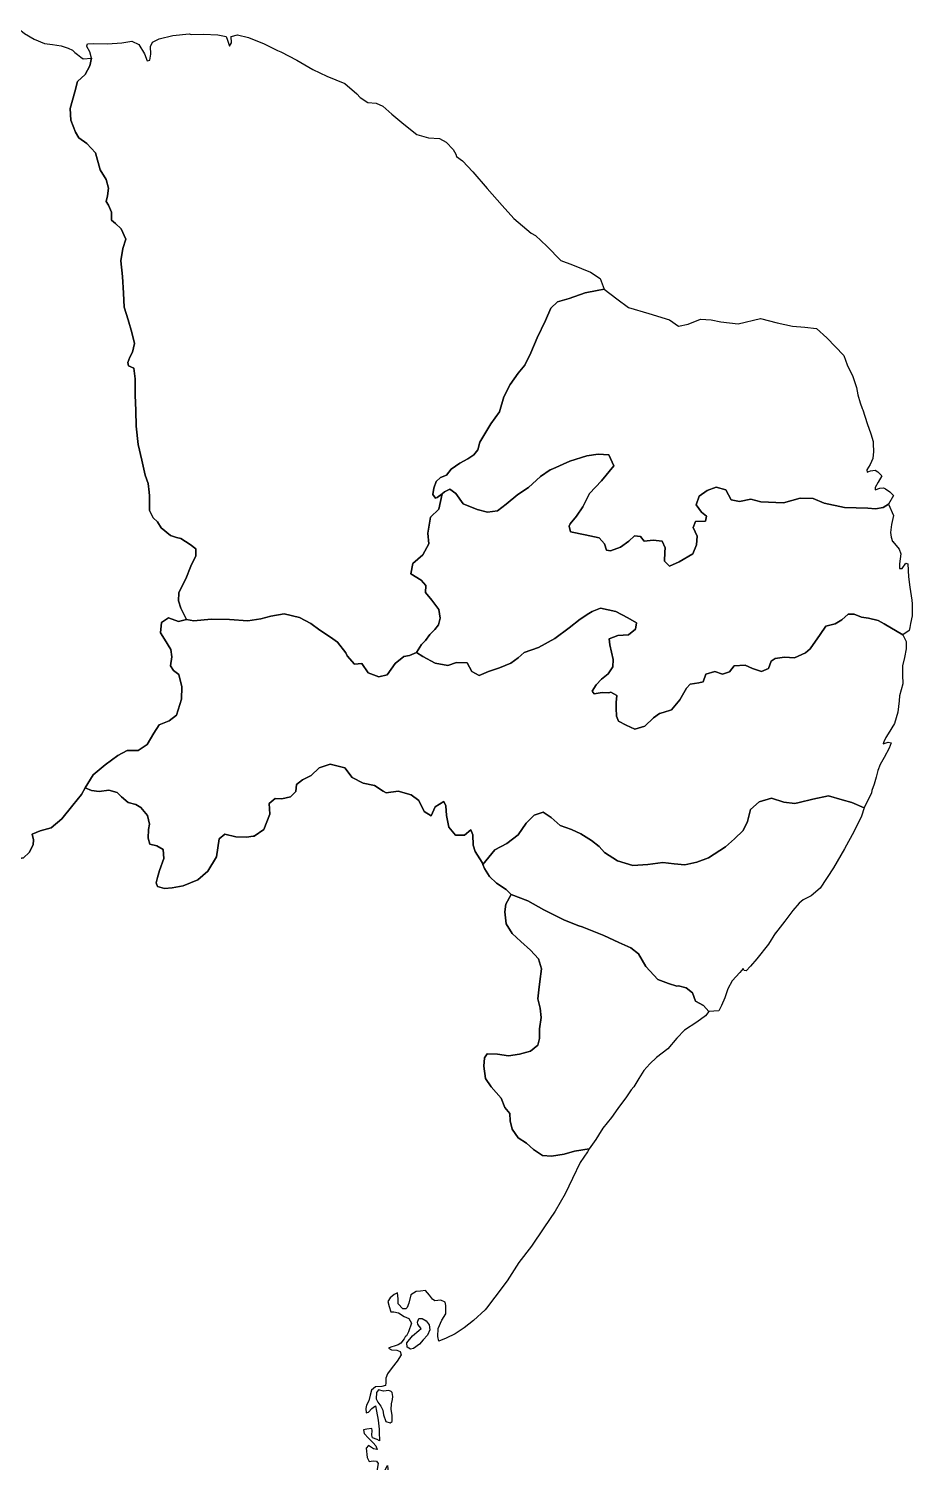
# Model space of a CAD drawing. Extents: x -73.8 to -34.9, y -33.8 to 5.4.
# Drawn here: x -41.7 to -34.86, y -13.94 to -2.85 of the extents above; entities that cross this region are included whole.
import ezdxf

# ---------------------------------------------------------------- set-up
doc = ezdxf.new("R2010")
doc.units = 0

# ---------------------------------------------------------------- blocks, each defined once
blk = doc.blocks.new('BLK1')
at = {"color": 7, "linetype": 'CONTINUOUS'}
blk.add_lwpolyline([(-36.431494, -10.448229), (-36.473394, -10.401808), (-36.535186, -10.368794), (-36.558492, -10.305639), (-36.609191, -10.265237), (-36.667559, -10.250866), (-36.681189, -10.253894), (-36.744609, -10.232002), (-36.828053, -10.202336), (-36.921311, -10.101868), (-36.977657, -10.001432), (-37.036568, -9.956831), (-37.128752, -9.914061), (-37.245662, -9.861445), (-37.412878, -9.794739), (-37.438635, -9.787211), (-37.549345, -9.742954), (-37.710413, -9.662185), (-37.833976, -9.592686), (-37.961099, -9.543396), (-38.001184, -9.504073), (-38.075198, -9.455283), (-38.128596, -9.403161), (-38.167403, -9.342436), (-38.180524, -9.310629), (-38.088044, -9.198512), (-37.995914, -9.150239), (-37.907127, -9.082011), (-37.845902, -8.99283), (-37.783374, -8.930444), (-37.714412, -8.905751), (-37.651338, -8.948388), (-37.582664, -9.010813), (-37.494959, -9.03983), (-37.421944, -9.074028), (-37.34114, -9.125639), (-37.281246, -9.172718), (-37.239735, -9.21962), (-37.139862, -9.283467), (-37.019573, -9.320497), (-36.90525, -9.310978), (-36.787854, -9.295691), (-36.700023, -9.307593), (-36.618236, -9.314231), (-36.525419, -9.292426), (-36.434338, -9.260701), (-36.303868, -9.175671), (-36.235261, -9.111881), (-36.166623, -9.049224), (-36.133881, -8.978577), (-36.109105, -8.887294), (-36.042728, -8.825951), (-35.947096, -8.79964), (-35.85301, -8.829957), (-35.766856, -8.84071), (-35.734241, -8.832251), (-35.627283, -8.807466), (-35.506885, -8.779704), (-35.401549, -8.810312), (-35.327435, -8.832674), (-35.230665, -8.873613), (-35.251, -8.936699), (-35.308038, -9.055007), (-35.382291, -9.190974), (-35.467336, -9.337619), (-35.570017, -9.495375), (-35.640852, -9.553845), (-35.701881, -9.585155), (-35.734639, -9.611476), (-35.781677, -9.667474), (-35.845479, -9.749993), (-35.916767, -9.84187), (-35.916833, -9.840765), (-35.97014, -9.927172), (-36.061994, -10.040349), (-36.11127, -10.098829), (-36.14352, -10.135198), (-36.159728, -10.132838), (-36.167579, -10.116645), (-36.192167, -10.147004), (-36.252664, -10.210639), (-36.284564, -10.272575), (-36.309127, -10.341866), (-36.335364, -10.402378), (-36.354651, -10.444688)], close=True, dxfattribs=at)
at = {"flags": 1}
for tag in ['CODEST', 'UF', 'NOMEST', 'REGIAO']:
    blk.add_attdef(tag, (0, 0), '', height=0.2, dxfattribs=at)
blk = doc.blocks.new('REGION1')
at = {"color": 7, "linetype": 'CONTINUOUS'}
for points in [[(-45.959232, -14.897264), (-45.935374, -14.811595), (-45.911599, -14.781636), (-45.888118, -14.744725), (-45.874875, -14.690816), (-45.879795, -14.62951), (-45.891506, -14.547584), (-45.886288, -14.471948), (-45.869857, -14.408635), (-45.886473, -14.35127), (-45.924539, -14.321433), (-45.972558, -14.28037), (-46.055032, -14.209285), (-46.113274, -14.14884), (-46.171197, -14.03496), (-46.199011, -13.930368), (-46.203958, -13.894566), (-46.20888, -13.828579), (-46.200826, -13.729601), (-46.188947, -13.637448), (-46.170498, -13.531123), (-46.15112, -13.449144), (-46.11101, -13.413988), (-46.059133, -13.377228), (-46.034418, -13.342642), (-46.042554, -13.284914), (-46.079515, -13.246829), (-46.122415, -13.207794), (-46.127366, -13.13949), (-46.09924, -13.069968), (-46.073003, -13.013284), (-46.065222, -12.968891), (-46.07851, -12.929916), (-46.120244, -12.852143), (-46.142918, -12.814025), (-46.15924, -12.750561), (-46.150159, -12.698852), (-46.117359, -12.606397), (-46.120173, -12.479661), (-46.18437, -12.443985), (-46.246669, -12.392229), (-46.283947, -12.301963), (-46.250914, -12.176378), (-46.239802, -12.150894), (-46.181365, -12.07938), (-46.090734, -12.012572), (-46.04875, -11.987265), (-46.012337, -11.935854), (-46.054154, -11.889182), (-46.128335, -11.870922), (-46.206589, -11.835622), (-46.207018, -11.781928), (-46.152309, -11.745974), (-46.076275, -11.709355), (-46.031993, -11.68285), (-46.022788, -11.634582), (-46.032999, -11.610907), (-46.094714, -11.570535), (-46.19755, -11.542817), (-46.306038, -11.524365), (-46.392305, -11.494925), (-46.446922, -11.451953), (-46.478246, -11.393428), (-46.464064, -11.308427), (-46.406144, -11.261019), (-46.373587, -11.156059), (-46.323713, -11.035741), (-46.267242, -10.981519), (-46.199951, -10.933833), (-46.192986, -10.887921), (-46.214654, -10.833707), (-46.196578, -10.762331), (-46.136462, -10.713721), (-46.033021, -10.65126), (-45.935205, -10.600372), (-45.82957, -10.535527), (-45.760704, -10.467211), (-45.736762, -10.397969), (-45.698437, -10.33629), (-45.616591, -10.34979), (-45.574036, -10.351915), (-45.49428, -10.374575), (-45.42534, -10.429507), (-45.408478, -10.479201), (-45.382366, -10.560557), (-45.364017, -10.619326), (-45.326095, -10.661488), (-45.285873, -10.701284), (-45.225148, -10.7541), (-45.155328, -10.795187), (-45.014513, -10.839603), (-44.903558, -10.873533), (-44.787424, -10.885569), (-44.716781, -10.844393), (-44.626866, -10.745553), (-44.552499, -10.676887), (-44.530015, -10.6442), (-44.446021, -10.617365), (-44.364215, -10.596289), (-44.289417, -10.577721), (-44.202623, -10.599721), (-44.139569, -10.616842), (-44.052726, -10.606901), (-44.001552, -10.554962), (-43.95947, -10.479445), (-43.861912, -10.408765), (-43.793337, -10.351651), (-43.764604, -10.266397), (-43.759818, -10.235498), (-43.730362, -10.17071), (-43.708195, -10.099362), (-43.664222, -10.046578), (-43.618407, -10.013071), (-43.619278, -9.955083), (-43.604476, -9.874919), (-43.609086, -9.810241), (-43.645844, -9.766044), (-43.694745, -9.709748), (-43.72268, -9.648149), (-43.744622, -9.589745), (-43.748027, -9.523865), (-43.693586, -9.468498), (-43.64233, -9.423484), (-43.578824, -9.359845), (-43.505899, -9.298158), (-43.425603, -9.281702), (-43.365765, -9.318254), (-43.340634, -9.367388), (-43.303629, -9.420639), (-43.238704, -9.434225), (-43.152193, -9.42883), (-43.063041, -9.399459), (-42.972663, -9.405246), (-42.943824, -9.425769), (-42.914246, -9.466705), (-42.8657, -9.513741), (-42.788113, -9.553992), (-42.719291, -9.578648), (-42.66731, -9.559651), (-42.586911, -9.549783), (-42.538718, -9.524111), (-42.475052, -9.505787), (-42.404522, -9.48379), (-42.344424, -9.433831), (-42.280105, -9.372373), (-42.192485, -9.340635), (-42.157047, -9.319987), (-42.069044, -9.299558), (-41.901973, -9.271475), (-41.798118, -9.270763), (-41.734343, -9.260297), (-41.691666, -9.21783), (-41.660095, -9.159958), (-41.656932, -9.121338), (-41.667954, -9.077619), (-41.606058, -9.050259), (-41.521852, -9.027669), (-41.439483, -8.958751), (-41.352747, -8.853472), (-41.286175, -8.769384), (-41.259056, -8.718545), (-41.208274, -8.738009), (-41.149761, -8.746975), (-41.075709, -8.737218), (-41.011055, -8.754951), (-40.976004, -8.78856), (-40.924289, -8.831645), (-40.866735, -8.846228), (-40.827345, -8.871713), (-40.776085, -8.931704), (-40.760554, -8.998814), (-40.769288, -9.040965), (-40.771144, -9.108804), (-40.757665, -9.153408), (-40.702389, -9.167999), (-40.653515, -9.196397), (-40.648253, -9.266168), (-40.682717, -9.359105), (-40.697893, -9.412831), (-40.708994, -9.452834), (-40.697237, -9.482812), (-40.644272, -9.496308), (-40.586232, -9.492637), (-40.50077, -9.477592), (-40.38532, -9.430743), (-40.307995, -9.364152), (-40.241986, -9.251846), (-40.222451, -9.112303), (-40.178704, -9.076566), (-40.093108, -9.096476), (-40.010576, -9.099588), (-39.958661, -9.092777), (-39.950556, -9.092417), (-39.875103, -9.040626), (-39.830385, -8.922651), (-39.835088, -8.84066), (-39.78927, -8.801489), (-39.735938, -8.802516), (-39.668272, -8.787145), (-39.628324, -8.747116), (-39.622566, -8.692852), (-39.576658, -8.657075), (-39.509831, -8.623754), (-39.448761, -8.564827), (-39.363328, -8.535192), (-39.249969, -8.563871), (-39.192413, -8.637696), (-39.106041, -8.683214), (-39.019721, -8.701737), (-38.953153, -8.743589), (-38.928239, -8.758155), (-38.836509, -8.743805), (-38.734756, -8.77272), (-38.677309, -8.817131), (-38.6342, -8.900321), (-38.580648, -8.934769), (-38.550405, -8.866059), (-38.484276, -8.824796), (-38.466591, -8.857572), (-38.461907, -8.932433), (-38.44379, -9.022331), (-38.393538, -9.083754), (-38.323056, -9.085901), (-38.273165, -9.044248), (-38.258671, -9.081612), (-38.257112, -9.161048), (-38.240786, -9.211751), (-38.187055, -9.295283), (-38.180524, -9.310629), (-38.167403, -9.342436), (-38.128596, -9.403161), (-38.075198, -9.455283), (-38.001184, -9.504073), (-37.961099, -9.543396), (-38.002198, -9.61938), (-38.011925, -9.676957), (-38.001301, -9.7704), (-37.954661, -9.845142), (-37.887908, -9.90647), (-37.812653, -9.975123), (-37.751304, -10.042241), (-37.726405, -10.118025), (-37.73947, -10.217131), (-37.748711, -10.280257), (-37.755265, -10.349948), (-37.738438, -10.423927), (-37.73093, -10.496186), (-37.742309, -10.581812), (-37.742698, -10.656757), (-37.755936, -10.708953), (-37.812252, -10.756903), (-37.897822, -10.779673), (-37.982844, -10.792326), (-38.068251, -10.77811), (-38.147212, -10.775819), (-38.167554, -10.806078), (-38.173114, -10.872477), (-38.160891, -10.96588), (-38.117698, -11.03175), (-38.078132, -11.074286), (-38.040674, -11.120285), (-38.010966, -11.192466), (-37.973534, -11.237311), (-37.970206, -11.29421), (-37.954765, -11.359353), (-37.909079, -11.424939), (-37.843799, -11.468067), (-37.788719, -11.515126), (-37.718448, -11.563476), (-37.650883, -11.567216), (-37.551985, -11.552259), (-37.472173, -11.529503), (-37.35835, -11.511749), (-37.372224, -11.534868), (-37.42716, -11.617282), (-37.487832, -11.741376), (-37.54423, -11.85857), (-37.621899, -11.993803), (-37.70829, -12.121779), (-37.80559, -12.264989), (-37.902875, -12.390368), (-37.993385, -12.531077), (-38.088244, -12.65979), (-38.151683, -12.743027), (-38.163819, -12.757181), (-38.252203, -12.839669), (-38.326826, -12.896713), (-38.396278, -12.94225), (-38.465343, -12.975432), (-38.522061, -12.997798), (-38.530093, -12.963494), (-38.525582, -12.901543), (-38.497511, -12.837117), (-38.467313, -12.788278), (-38.467703, -12.723263), (-38.473977, -12.697833), (-38.505733, -12.681706), (-38.551623, -12.686564), (-38.570064, -12.675275), (-38.594494, -12.643007), (-38.623835, -12.607644), (-38.662652, -12.612073), (-38.69682, -12.615114), (-38.739184, -12.639933), (-38.754309, -12.704757), (-38.766494, -12.739115), (-38.776596, -12.748663), (-38.80141, -12.750057), (-38.836943, -12.710508), (-38.836885, -12.67121), (-38.841941, -12.62546), (-38.866028, -12.639148), (-38.898918, -12.664553), (-38.915138, -12.691282), (-38.906865, -12.73125), (-38.892673, -12.770886), (-38.870081, -12.771869), (-38.833959, -12.781073), (-38.790864, -12.807839), (-38.754275, -12.824855), (-38.734405, -12.859646), (-38.755265, -12.927056), (-38.774528, -12.961829), (-38.780508, -12.961047), (-38.790006, -12.980673), (-38.815324, -13.013551), (-38.83581, -13.028191), (-38.859136, -13.035133), (-38.894166, -13.044984), (-38.910265, -13.053759), (-38.886903, -13.067033), (-38.846397, -13.069218), (-38.820804, -13.080107), (-38.812213, -13.104317), (-38.843686, -13.15328), (-38.883387, -13.203845), (-38.919751, -13.250856), (-38.931858, -13.286372), (-38.932114, -13.321208), (-38.93444, -13.341562), (-38.963726, -13.348864), (-39.012257, -13.352773), (-39.041585, -13.379173), (-39.052451, -13.415756), (-39.064025, -13.460248), (-39.080957, -13.494937), (-39.086504, -13.521107), (-39.083399, -13.552398), (-39.064618, -13.547943), (-39.040093, -13.520679), (-39.019701, -13.503769), (-39.011672, -13.498811), (-39.003196, -13.539895), (-38.991725, -13.610017), (-38.98386, -13.679223), (-38.982469, -13.720715), (-38.980443, -13.753181), (-38.981698, -13.771233), (-38.997833, -13.760945), (-39.035621, -13.747426), (-39.039318, -13.72629), (-39.036862, -13.68906), (-39.041255, -13.67583), (-39.079109, -13.68028), (-39.105094, -13.684036), (-39.099734, -13.71295), (-39.066567, -13.748111), (-39.029617, -13.786408), (-39.008027, -13.807616), (-38.999077, -13.836306), (-39.027936, -13.832387), (-39.066509, -13.806553), (-39.084401, -13.825584), (-39.075101, -13.898101), (-39.059991, -13.929807), (-39.029232, -13.925743), (-39.002877, -13.927555), (-38.991052, -13.944834), (-38.998986, -13.989132), (-38.99957, -14.036366), (-39.015532, -14.085643), (-39.032373, -14.102383), (-39.036727, -14.146477), (-39.018742, -14.147649), (-38.983903, -14.094991), (-38.963195, -14.045432), (-38.919602, -13.96193), (-38.913446, -14.021107), (-38.932933, -14.126766), (-38.967249, -14.26143), (-38.995664, -14.394642), (-39.003712, -14.454701), (-39.005073, -14.47052), (-39.031497, -14.596905), (-39.046329, -14.698991), (-39.051037, -14.718392), (-39.074626, -14.778309), (-39.045781, -14.815877), (-39.032346, -14.945456), (-39.00507, -15.10114), (-39.0028, -15.187563), (-39.006994, -15.231675), (-38.998646, -15.265997), (-38.977108, -15.387166), (-38.967067, -15.514685), (-38.947514, -15.62247), (-38.912779, -15.688784), (-38.89183, -15.780713), (-38.920129, -15.907358), (-38.947208, -16.033946), (-38.974912, -16.151603), (-39.025184, -16.27416), (-39.075114, -16.434973), (-39.094511, -16.616284), (-39.134779, -16.727018), (-39.128333, -16.814358), (-39.147798, -16.911335), (-39.196669, -16.987814), (-39.22736, -17.12949), (-39.230985, -17.210796), (-39.211803, -17.35246), (-39.196092, -17.431309), (-39.201929, -17.482375), (-39.155727, -17.529824), (-39.147363, -17.606914), (-39.2099, -17.679964), (-39.281393, -17.732247), (-39.358139, -17.796154), (-39.424514, -17.821032), (-39.496889, -17.911672), (-39.603047, -18.040722), (-39.653223, -18.103928), (-39.685544, -18.177189), (-39.70849, -18.329862), (-39.739961, -18.297891), (-39.815927, -18.249829), (-39.892862, -18.204084), (-39.975725, -18.158735), (-40.051857, -18.122006), (-40.137048, -18.076721), (-40.210747, -18.00986), (-40.214405, -17.979129), (-40.222003, -17.959022), (-40.220152, -17.922144), (-40.207755, -17.867269), (-40.209625, -17.79852), (-40.238317, -17.753548), (-40.293703, -17.703617), (-40.327497, -17.66932), (-40.347035, -17.648913), (-40.38182, -17.616967), (-40.438311, -17.59805), (-40.488099, -17.572889), (-40.489054, -17.529302), (-40.503694, -17.478645), (-40.506692, -17.423712), (-40.527045, -17.391835), (-40.568368, -17.414283), (-40.594549, -17.400039), (-40.590871, -17.353817), (-40.582483, -17.338291), (-40.557776, -17.269915), (-40.54515, -17.167928), (-40.53692, -17.054767), (-40.506038, -16.95727), (-40.463462, -16.904914), (-40.405556, -16.898573), (-40.336466, -16.914394), (-40.280867, -16.909326), (-40.251389, -16.873953), (-40.258304, -16.829674), (-40.267441, -16.755704), (-40.258534, -16.699981), (-40.205943, -16.640048), (-40.159001, -16.616088), (-40.111754, -16.580627), (-40.074173, -16.527493), (-40.036029, -16.466294), (-39.976247, -16.39325), (-39.924247, -16.327644), (-39.890064, -16.183051), (-39.902254, -16.115119), (-39.935701, -16.063579), (-39.992014, -16.02279), (-40.042593, -16.011397), (-40.134466, -15.953506), (-40.263051, -15.878534), (-40.348942, -15.820073), (-40.446757, -15.793344), (-40.534235, -15.795727), (-40.548384, -15.796666), (-40.613198, -15.767646), (-40.678864, -15.743247), (-40.779203, -15.714181), (-40.870735, -15.692529), (-40.961031, -15.689141), (-41.019137, -15.723903), (-41.040354, -15.760904), (-41.159025, -15.777657), (-41.257205, -15.7643), (-41.324376, -15.699472), (-41.330905, -15.618181), (-41.361633, -15.510768), (-41.433011, -15.433449), (-41.524907, -15.349268), (-41.594402, -15.280935), (-41.623208, -15.256182), (-41.689849, -15.194526), (-41.774948, -15.159259), (-41.851732, -15.162625), (-41.938388, -15.179214), (-42.039674, -15.170115), (-42.10171, -15.124129), (-42.16353, -15.101156), (-42.230137, -15.077278), (-42.328227, -15.062065), (-42.460687, -15.026797), (-42.568731, -14.962394), (-42.65769, -14.899178), (-42.713546, -14.875665), (-42.774881, -14.817798), (-42.845826, -14.756948), (-42.924876, -14.698795), (-43.01892, -14.669097), (-43.131736, -14.642631), (-43.209417, -14.630467), (-43.297204, -14.651144), (-43.362026, -14.702985), (-43.413441, -14.762232), (-43.475177, -14.783855), (-43.547397, -14.764373), (-43.614999, -14.74232), (-43.672122, -14.716252), (-43.744033, -14.702457), (-43.802444, -14.674096), (-43.83184, -14.632733), (-43.823092, -14.547868), (-43.793282, -14.457358), (-43.759718, -14.394429), (-43.734514, -14.353883), (-43.765766, -14.344991), (-43.824318, -14.335099), (-43.914811, -14.302423), (-43.981637, -14.292878), (-44.038783, -14.287482), (-44.074366, -14.286844), (-44.136305, -14.280491), (-44.212146, -14.256246), (-44.266915, -14.226368), (-44.314248, -14.252857), (-44.342391, -14.28425), (-44.393573, -14.305119), (-44.465638, -14.336193), (-44.543325, -14.374456), (-44.62616, -14.430307), (-44.702524, -14.473112), (-44.76233, -14.515167), (-44.865114, -14.630955), (-44.892999, -14.644933), (-44.947649, -14.671674), (-44.993086, -14.692209), (-45.052673, -14.715671), (-45.126266, -14.745524), (-45.187699, -14.781793), (-45.252513, -14.822835), (-45.309918, -14.870507), (-45.378049, -14.918627), (-45.45396, -14.953146), (-45.53446, -14.992478), (-45.606064, -15.04534), (-45.684051, -15.117016), (-45.763134, -15.136512), (-45.846502, -15.139913), (-45.919524, -15.162594), (-45.978976, -15.196319), (-46.021571, -15.234002), (-46.02054, -15.201463), (-46.0055, -15.161401), (-45.983558, -15.115261), (-45.960897, -15.086501), (-45.941107, -15.04625), (-45.941997, -14.996383), (-45.961974, -14.946116)], [(-38.677337, -12.822735), (-38.650031, -12.823424), (-38.619218, -12.842983), (-38.597311, -12.87202), (-38.592574, -12.911013), (-38.609031, -12.952349), (-38.642378, -12.989053), (-38.670094, -13.020947), (-38.718969, -13.056306), (-38.740123, -13.059767), (-38.767095, -13.045598), (-38.769193, -13.010918), (-38.726117, -12.957945), (-38.675289, -12.915758), (-38.65726, -12.900139), (-38.674884, -12.883192), (-38.684166, -12.866889), (-38.68629, -12.851299)], [(-38.878125, -13.425916), (-38.882355, -13.395837), (-38.890016, -13.387295), (-38.908204, -13.381609), (-38.950804, -13.385192), (-38.988303, -13.374993), (-39.003603, -13.39722), (-39.007847, -13.444655), (-38.994411, -13.469723), (-38.969747, -13.503126), (-38.956024, -13.532663), (-38.950183, -13.569397), (-38.932684, -13.621176), (-38.898699, -13.631541), (-38.883906, -13.620564), (-38.882159, -13.572163), (-38.890798, -13.528863), (-38.887641, -13.483751), (-38.881348, -13.450812)]]:
    blk.add_lwpolyline(points, close=True, dxfattribs=at)
at = {"flags": 1}
for tag in ['CODEST', 'UF', 'NOMEST', 'REGIAO']:
    blk.add_attdef(tag, (0, 0), '', height=0.2, dxfattribs=at)
blk = doc.blocks.new('BLK5')
at = {"color": 7, "linetype": 'CONTINUOUS'}
blk.add_lwpolyline([(-40.47409, -7.415163), (-40.510212, -7.344326), (-40.518868, -7.328856), (-40.535915, -7.273082), (-40.533556, -7.209815), (-40.512029, -7.165021), (-40.478403, -7.102866), (-40.441474, -7.003383), (-40.40267, -6.924151), (-40.402293, -6.868881), (-40.445036, -6.835465), (-40.5182, -6.790718), (-40.550855, -6.78173), (-40.598707, -6.767636), (-40.670058, -6.708091), (-40.699391, -6.660588), (-40.731611, -6.630107), (-40.761226, -6.573563), (-40.760367, -6.459517), (-40.762408, -6.432494), (-40.771573, -6.363943), (-40.793267, -6.300327), (-40.820131, -6.182681), (-40.848202, -6.061668), (-40.863007, -5.919881), (-40.866678, -5.800309), (-40.871422, -5.6819), (-40.871898, -5.666108), (-40.871746, -5.555448), (-40.882283, -5.472219), (-40.922029, -5.45425), (-40.928551, -5.428477), (-40.911331, -5.386166), (-40.891706, -5.347172), (-40.877472, -5.281248), (-40.89606, -5.195996), (-40.924219, -5.097468), (-40.955797, -4.999024), (-40.956949, -4.999058), (-40.961099, -4.890761), (-40.968065, -4.762216), (-40.982856, -4.640664), (-40.965774, -4.546447), (-40.944655, -4.473583), (-40.97897, -4.394352), (-41.023785, -4.353792), (-41.055588, -4.326421), (-41.053691, -4.265371), (-41.078084, -4.211805), (-41.096116, -4.181786), (-41.085653, -4.139708), (-41.076815, -4.078471), (-41.096874, -4.012347), (-41.141277, -3.938938), (-41.179012, -3.806578), (-41.244079, -3.733641), (-41.307268, -3.691144), (-41.332521, -3.645425), (-41.368014, -3.554728), (-41.374676, -3.464443), (-41.337312, -3.333533), (-41.318327, -3.255082), (-41.257369, -3.200518), (-41.223144, -3.134167), (-41.209516, -3.072827), (-41.223214, -3.024553), (-41.244809, -2.983237), (-41.24608, -2.977615), (-41.239492, -2.962773), (-41.194667, -2.960616), (-41.084198, -2.962597), (-40.973985, -2.954408), (-40.897223, -2.942472), (-40.843796, -2.968324), (-40.799725, -3.039527), (-40.777835, -3.094308), (-40.758435, -3.088205), (-40.750242, -3.042875), (-40.752673, -2.984254), (-40.736184, -2.950017), (-40.685031, -2.925132), (-40.581116, -2.897896), (-40.45283, -2.884756), (-40.438918, -2.891194), (-40.343725, -2.888962), (-40.232366, -2.893101), (-40.166711, -2.906192), (-40.158066, -2.934143), (-40.14209, -2.982188), (-40.126624, -2.955916), (-40.127698, -2.907519), (-40.079848, -2.893996), (-39.994603, -2.913356), (-39.874345, -2.962235), (-39.77121, -3.014852), (-39.743484, -3.02542), (-39.619491, -3.089826), (-39.497625, -3.162078), (-39.387745, -3.212095), (-39.249101, -3.270297), (-39.155666, -3.35093), (-39.130984, -3.378338), (-39.070584, -3.417134), (-39.007605, -3.422188), (-38.954464, -3.445442), (-38.886634, -3.507532), (-38.792116, -3.585665), (-38.691859, -3.664693), (-38.601011, -3.690151), (-38.515286, -3.695572), (-38.46432, -3.724356), (-38.410323, -3.78102), (-38.389945, -3.817368), (-38.383789, -3.833977), (-38.339505, -3.868501), (-38.257362, -3.952236), (-38.14884, -4.080963), (-38.032194, -4.212666), (-37.94033, -4.313729), (-37.808201, -4.426818), (-37.773456, -4.445801), (-37.685494, -4.528908), (-37.577304, -4.639166), (-37.486324, -4.672936), (-37.347954, -4.730699), (-37.272488, -4.778272), (-37.243652, -4.859733), (-37.297843, -4.871643), (-37.390539, -4.889347), (-37.514267, -4.933777), (-37.604562, -4.958099), (-37.655317, -5.007846), (-37.69545, -5.10301), (-37.761575, -5.238207), (-37.808955, -5.35381), (-37.855903, -5.448214), (-37.908488, -5.511569), (-37.969423, -5.597605), (-38.0197, -5.694464), (-38.053351, -5.808631), (-38.118561, -5.902763), (-38.203777, -6.044682), (-38.218796, -6.103433), (-38.251728, -6.141614), (-38.297525, -6.172458), (-38.360403, -6.206201), (-38.426238, -6.253502), (-38.463529, -6.298606), (-38.508641, -6.318255), (-38.541945, -6.347538), (-38.55946, -6.400869), (-38.569079, -6.45054), (-38.546322, -6.476549), (-38.535041, -6.47163), (-38.494792, -6.444302), (-38.521287, -6.56296), (-38.585465, -6.624861), (-38.607122, -6.748988), (-38.599393, -6.830491), (-38.644275, -6.916353), (-38.7232, -6.983433), (-38.737294, -7.063614), (-38.659516, -7.113139), (-38.623463, -7.153134), (-38.625858, -7.208156), (-38.575254, -7.266578), (-38.520599, -7.339368), (-38.51216, -7.40512), (-38.523804, -7.457158), (-38.553346, -7.493154), (-38.59198, -7.531785), (-38.625705, -7.578062), (-38.656594, -7.609651), (-38.695462, -7.67074), (-38.749709, -7.694373), (-38.793086, -7.70296), (-38.858791, -7.756256), (-38.921965, -7.843125), (-38.985808, -7.859334), (-39.068929, -7.828081), (-39.117952, -7.757167), (-39.174289, -7.760663), (-39.231025, -7.697884), (-39.242381, -7.673641), (-39.306801, -7.590911), (-39.359051, -7.552596), (-39.443085, -7.497563), (-39.511923, -7.447493), (-39.599049, -7.401491), (-39.717872, -7.371321), (-39.822173, -7.390054), (-39.898722, -7.411066), (-39.999769, -7.426271), (-40.141055, -7.417102), (-40.284501, -7.413594), (-40.416957, -7.427662)], close=True, dxfattribs=at)
at = {"flags": 1}
for tag in ['CODEST', 'UF', 'NOMEST', 'REGIAO']:
    blk.add_attdef(tag, (0, 0), '', height=0.2, dxfattribs=at)
blk = doc.blocks.new('BLK14')
at = {"color": 7, "linetype": 'CONTINUOUS'}
blk.add_lwpolyline([(-34.931062, -7.535138), (-35.076793, -7.45098), (-35.123398, -7.42463), (-35.197932, -7.406296), (-35.251596, -7.397941), (-35.307101, -7.375297), (-35.354704, -7.375458), (-35.402437, -7.419856), (-35.455461, -7.449046), (-35.527207, -7.467004), (-35.570569, -7.532249), (-35.648078, -7.642412), (-35.684068, -7.673015), (-35.768553, -7.711606), (-35.848281, -7.708961), (-35.92058, -7.71923), (-35.951551, -7.73741), (-35.97144, -7.796068), (-36.02389, -7.817555), (-36.094426, -7.795567), (-36.150417, -7.76839), (-36.235496, -7.775934), (-36.272116, -7.81994), (-36.328175, -7.839374), (-36.386229, -7.8178), (-36.454734, -7.840061), (-36.477052, -7.897842), (-36.5098, -7.905015), (-36.577751, -7.916144), (-36.605925, -7.947555), (-36.657523, -8.037971), (-36.722312, -8.115725), (-36.785312, -8.136657), (-36.814755, -8.142568), (-36.861112, -8.177151), (-36.926679, -8.240535), (-37.005636, -8.264502), (-37.071267, -8.233201), (-37.131134, -8.202704), (-37.146759, -8.163338), (-37.148473, -8.103227), (-37.148347, -8.057518), (-37.143958, -8.004917), (-37.189806, -7.979248), (-37.205641, -7.983351), (-37.258401, -7.981412), (-37.318602, -7.992087), (-37.334442, -7.971646), (-37.304713, -7.921158), (-37.264395, -7.876871), (-37.21246, -7.836506), (-37.174854, -7.78345), (-37.171797, -7.725342), (-37.184706, -7.66798), (-37.199781, -7.612943), (-37.203077, -7.56516), (-37.135618, -7.539754), (-37.054637, -7.536006), (-36.999585, -7.490011), (-36.991428, -7.442855), (-37.059434, -7.403652), (-37.151832, -7.355494), (-37.271928, -7.327478), (-37.334808, -7.353724), (-37.360379, -7.370489), (-37.429459, -7.41264), (-37.512296, -7.481094), (-37.625447, -7.564343), (-37.749649, -7.632494), (-37.862616, -7.671104), (-37.907794, -7.713379), (-37.96563, -7.755116), (-38.051277, -7.791403), (-38.137403, -7.817646), (-38.210709, -7.848909), (-38.267215, -7.817848), (-38.302272, -7.751106), (-38.385151, -7.748038), (-38.451943, -7.772255), (-38.549313, -7.754102), (-38.645777, -7.70336), (-38.695462, -7.67074), (-38.656594, -7.609651), (-38.625705, -7.578062), (-38.59198, -7.531785), (-38.553346, -7.493154), (-38.523804, -7.457158), (-38.51216, -7.40512), (-38.520599, -7.339368), (-38.575254, -7.266578), (-38.625858, -7.208156), (-38.623463, -7.153134), (-38.659516, -7.113139), (-38.737294, -7.063614), (-38.7232, -6.983433), (-38.644275, -6.916353), (-38.599393, -6.830491), (-38.607122, -6.748988), (-38.585465, -6.624861), (-38.521287, -6.56296), (-38.494792, -6.444302), (-38.477064, -6.427933), (-38.436534, -6.408441), (-38.390569, -6.442488), (-38.333753, -6.520872), (-38.224392, -6.564669), (-38.144543, -6.586095), (-38.068211, -6.576321), (-38.000408, -6.524396), (-37.90955, -6.448095), (-37.827002, -6.394508), (-37.73542, -6.30931), (-37.660797, -6.259441), (-37.639473, -6.249661), (-37.50702, -6.19082), (-37.377346, -6.151073), (-37.288883, -6.138619), (-37.206637, -6.143122), (-37.166886, -6.227316), (-37.262675, -6.342667), (-37.355693, -6.442366), (-37.406391, -6.544835), (-37.457151, -6.617223), (-37.505079, -6.675011), (-37.512252, -6.695397), (-37.50369, -6.737443), (-37.389652, -6.760521), (-37.282447, -6.784953), (-37.240574, -6.831095), (-37.224853, -6.879464), (-37.192665, -6.884759), (-37.116225, -6.856929), (-37.051995, -6.810698), (-37.006998, -6.768656), (-36.961191, -6.773353), (-36.933424, -6.81), (-36.863115, -6.801365), (-36.793258, -6.809433), (-36.769326, -6.862895), (-36.772541, -6.894188), (-36.775163, -6.965509), (-36.738116, -7.005014), (-36.661049, -6.969302), (-36.556668, -6.907918), (-36.527744, -6.839939), (-36.522711, -6.771924), (-36.55405, -6.704402), (-36.535493, -6.659133), (-36.458236, -6.656853), (-36.44967, -6.617595), (-36.488585, -6.584855), (-36.531878, -6.528953), (-36.50741, -6.461226), (-36.445518, -6.418572), (-36.375016, -6.39222), (-36.300333, -6.412318), (-36.260697, -6.490518), (-36.196555, -6.503249), (-36.107591, -6.486031), (-36.0307, -6.50593), (-35.855677, -6.513675), (-35.725782, -6.476862), (-35.624817, -6.480084), (-35.539395, -6.517169), (-35.384063, -6.5488), (-35.201701, -6.554777), (-35.143775, -6.560931), (-35.083225, -6.550393), (-35.041476, -6.524172), (-35.004798, -6.610746), (-35.019615, -6.68207), (-35.026977, -6.743118), (-35.023041, -6.779351), (-35.011358, -6.811901), (-35.007975, -6.811739), (-34.958757, -6.873373), (-34.946899, -6.909209), (-34.958014, -6.984777), (-34.957359, -7.02226), (-34.937058, -7.021264), (-34.90845, -6.981251), (-34.893531, -6.986035), (-34.886474, -7.086065), (-34.876891, -7.167213), (-34.863023, -7.265788), (-34.860431, -7.295437), (-34.858104, -7.387972), (-34.873242, -7.447209), (-34.878412, -7.479466), (-34.881875, -7.500605)], close=True, dxfattribs=at)
at = {"flags": 1}
for tag in ['CODEST', 'UF', 'NOMEST', 'REGIAO']:
    blk.add_attdef(tag, (0, 0), '', height=0.2, dxfattribs=at)
blk = doc.blocks.new('BLK16')
at = {"color": 7, "linetype": 'CONTINUOUS'}
blk.add_lwpolyline([(-38.180524, -9.310629), (-38.187055, -9.295283), (-38.240786, -9.211751), (-38.257112, -9.161048), (-38.258671, -9.081612), (-38.273165, -9.044248), (-38.323056, -9.085901), (-38.393538, -9.083754), (-38.44379, -9.022331), (-38.461907, -8.932433), (-38.466591, -8.857572), (-38.484276, -8.824796), (-38.550405, -8.866059), (-38.580648, -8.934769), (-38.6342, -8.900321), (-38.677309, -8.817131), (-38.734756, -8.77272), (-38.836509, -8.743805), (-38.928239, -8.758155), (-38.953153, -8.743589), (-39.019721, -8.701737), (-39.106041, -8.683214), (-39.192413, -8.637696), (-39.249969, -8.563871), (-39.363328, -8.535192), (-39.448761, -8.564827), (-39.509831, -8.623754), (-39.576658, -8.657075), (-39.622566, -8.692852), (-39.628324, -8.747116), (-39.668272, -8.787145), (-39.735938, -8.802516), (-39.78927, -8.801489), (-39.835088, -8.84066), (-39.830385, -8.922651), (-39.875103, -9.040626), (-39.950556, -9.092417), (-39.958661, -9.092777), (-40.010576, -9.099588), (-40.093108, -9.096476), (-40.178704, -9.076566), (-40.222451, -9.112303), (-40.241986, -9.251846), (-40.307995, -9.364152), (-40.38532, -9.430743), (-40.50077, -9.477592), (-40.586232, -9.492637), (-40.644272, -9.496308), (-40.697237, -9.482812), (-40.708994, -9.452834), (-40.697893, -9.412831), (-40.682717, -9.359105), (-40.648253, -9.266168), (-40.653515, -9.196397), (-40.702389, -9.167999), (-40.757665, -9.153408), (-40.771144, -9.108804), (-40.769288, -9.040965), (-40.760554, -8.998814), (-40.776085, -8.931704), (-40.827345, -8.871713), (-40.866735, -8.846228), (-40.924289, -8.831645), (-40.976004, -8.78856), (-41.011055, -8.754951), (-41.075709, -8.737218), (-41.149761, -8.746975), (-41.208274, -8.738009), (-41.259056, -8.718545), (-41.195447, -8.618776), (-41.104336, -8.539424), (-41.004844, -8.467669), (-40.933084, -8.430923), (-40.848311, -8.430933), (-40.779361, -8.383002), (-40.727074, -8.295098), (-40.684303, -8.2313), (-40.607769, -8.20116), (-40.550349, -8.157113), (-40.512324, -8.031483), (-40.510125, -7.937751), (-40.534625, -7.841678), (-40.574022, -7.810487), (-40.598506, -7.775323), (-40.587237, -7.704922), (-40.595152, -7.647673), (-40.643233, -7.568246), (-40.675146, -7.51866), (-40.668801, -7.438282), (-40.614466, -7.404648), (-40.537137, -7.43108), (-40.47409, -7.415163), (-40.416957, -7.427662), (-40.284501, -7.413594), (-40.141055, -7.417102), (-39.999769, -7.426271), (-39.898722, -7.411066), (-39.822173, -7.390054), (-39.717872, -7.371321), (-39.599049, -7.401491), (-39.511923, -7.447493), (-39.443085, -7.497563), (-39.359051, -7.552596), (-39.306801, -7.590911), (-39.242381, -7.673641), (-39.231025, -7.697884), (-39.174289, -7.760663), (-39.117952, -7.757167), (-39.068929, -7.828081), (-38.985808, -7.859334), (-38.921965, -7.843125), (-38.858791, -7.756256), (-38.793086, -7.70296), (-38.749709, -7.694373), (-38.695462, -7.67074), (-38.645777, -7.70336), (-38.549313, -7.754102), (-38.451943, -7.772255), (-38.385151, -7.748038), (-38.302272, -7.751106), (-38.267215, -7.817848), (-38.210709, -7.848909), (-38.137403, -7.817646), (-38.051277, -7.791403), (-37.96563, -7.755116), (-37.907794, -7.713379), (-37.862616, -7.671104), (-37.749649, -7.632494), (-37.625447, -7.564343), (-37.512296, -7.481094), (-37.429459, -7.41264), (-37.360379, -7.370489), (-37.334808, -7.353724), (-37.271928, -7.327478), (-37.151832, -7.355494), (-37.059434, -7.403652), (-36.991428, -7.442855), (-36.999585, -7.490011), (-37.054637, -7.536006), (-37.135618, -7.539754), (-37.203077, -7.56516), (-37.199781, -7.612943), (-37.184706, -7.66798), (-37.171797, -7.725342), (-37.174854, -7.78345), (-37.21246, -7.836506), (-37.264395, -7.876871), (-37.304713, -7.921158), (-37.334442, -7.971646), (-37.318602, -7.992087), (-37.258401, -7.981412), (-37.205641, -7.983351), (-37.189806, -7.979248), (-37.143958, -8.004917), (-37.148347, -8.057518), (-37.148473, -8.103227), (-37.146759, -8.163338), (-37.131134, -8.202704), (-37.071267, -8.233201), (-37.005636, -8.264502), (-36.926679, -8.240535), (-36.861112, -8.177151), (-36.814755, -8.142568), (-36.785312, -8.136657), (-36.722312, -8.115725), (-36.657523, -8.037971), (-36.605925, -7.947555), (-36.577751, -7.916144), (-36.5098, -7.905015), (-36.477052, -7.897842), (-36.454734, -7.840061), (-36.386229, -7.8178), (-36.328175, -7.839374), (-36.272116, -7.81994), (-36.235496, -7.775934), (-36.150417, -7.76839), (-36.094426, -7.795567), (-36.02389, -7.817555), (-35.97144, -7.796068), (-35.951551, -7.73741), (-35.92058, -7.71923), (-35.848281, -7.708961), (-35.768553, -7.711606), (-35.684068, -7.673015), (-35.648078, -7.642412), (-35.570569, -7.532249), (-35.527207, -7.467004), (-35.455461, -7.449046), (-35.402437, -7.419856), (-35.354704, -7.375458), (-35.307101, -7.375297), (-35.251596, -7.397941), (-35.197932, -7.406296), (-35.123398, -7.42463), (-35.076793, -7.45098), (-34.931062, -7.535138), (-34.904738, -7.585636), (-34.905157, -7.644137), (-34.919845, -7.711112), (-34.934686, -7.774795), (-34.934483, -7.844312), (-34.931996, -7.913709), (-34.956578, -8.006637), (-34.959064, -8.045405), (-34.97021, -8.134322), (-34.995075, -8.22069), (-35.044096, -8.300678), (-35.062979, -8.32933), (-35.0793, -8.363367), (-35.082991, -8.379036), (-35.046234, -8.365959), (-35.021036, -8.370086), (-35.036923, -8.41183), (-35.077278, -8.483663), (-35.106083, -8.538301), (-35.125115, -8.584669), (-35.137038, -8.636171), (-35.153425, -8.689037), (-35.172195, -8.739835), (-35.17461, -8.757658), (-35.230665, -8.873613), (-35.327435, -8.832674), (-35.401549, -8.810312), (-35.506885, -8.779704), (-35.627283, -8.807466), (-35.734241, -8.832251), (-35.766856, -8.84071), (-35.85301, -8.829957), (-35.947096, -8.79964), (-36.042728, -8.825951), (-36.109105, -8.887294), (-36.133881, -8.978577), (-36.166623, -9.049224), (-36.235261, -9.111881), (-36.303868, -9.175671), (-36.434338, -9.260701), (-36.525419, -9.292426), (-36.618236, -9.314231), (-36.700023, -9.307593), (-36.787854, -9.295691), (-36.90525, -9.310978), (-37.019573, -9.320497), (-37.139862, -9.283467), (-37.239735, -9.21962), (-37.281246, -9.172718), (-37.34114, -9.125639), (-37.421944, -9.074028), (-37.494959, -9.03983), (-37.582664, -9.010813), (-37.651338, -8.948388), (-37.714412, -8.905751), (-37.783374, -8.930444), (-37.845902, -8.99283), (-37.907127, -9.082011), (-37.995914, -9.150239), (-38.088044, -9.198512)], close=True, dxfattribs=at)
at = {"flags": 1}
for tag in ['CODEST', 'UF', 'NOMEST', 'REGIAO']:
    blk.add_attdef(tag, (0, 0), '', height=0.2, dxfattribs=at)
blk = doc.blocks.new('BLK17')
at = {"color": 7, "linetype": 'CONTINUOUS'}
blk.add_lwpolyline([(-45.773619, -9.89888), (-45.763833, -9.703313), (-45.743059, -9.519996), (-45.788398, -9.456206), (-45.854058, -9.380416), (-45.874034, -9.29532), (-45.888295, -9.203204), (-45.923605, -9.115096), (-45.928631, -9.014717), (-45.899687, -8.908834), (-45.837346, -8.821454), (-45.76272, -8.710901), (-45.696885, -8.580048), (-45.674807, -8.482384), (-45.638562, -8.387762), (-45.596281, -8.299832), (-45.586688, -8.263036), (-45.547933, -8.175212), (-45.497398, -7.954661), (-45.466884, -7.820285), (-45.406547, -7.706804), (-45.30905, -7.627711), (-45.208978, -7.604457), (-45.093939, -7.572791), (-45.013531, -7.560312), (-44.971535, -7.555729), (-44.899817, -7.525228), (-44.832047, -7.478871), (-44.743797, -7.455882), (-44.663378, -7.44678), (-44.584944, -7.408091), (-44.533602, -7.362192), (-44.437799, -7.276294), (-44.346457, -7.199647), (-44.326964, -7.186562), (-44.236068, -7.095132), (-44.165178, -6.998593), (-44.093021, -6.90659), (-44.016898, -6.832704), (-43.900248, -6.792955), (-43.81568, -6.774599), (-43.711283, -6.757937), (-43.631857, -6.765871), (-43.574107, -6.790344), (-43.530129, -6.822033), (-43.508801, -6.83505), (-43.461359, -6.865484), (-43.375233, -6.864058), (-43.26933, -6.822243), (-43.185262, -6.791308), (-43.084063, -6.790524), (-43.010111, -6.773512), (-42.937868, -6.738376), (-42.879807, -6.655985), (-42.850541, -6.542692), (-42.836477, -6.425329), (-42.868636, -6.274147), (-42.893802, -6.246502), (-42.945658, -6.219634), (-43.025524, -6.145863), (-43.058644, -6.038909), (-43.071021, -5.924534), (-43.076473, -5.763387), (-43.050967, -5.674079), (-42.996761, -5.616924), (-42.925262, -5.511611), (-42.886173, -5.453764), (-42.826613, -5.380606), (-42.779494, -5.274887), (-42.766703, -5.186006), (-42.791351, -5.082244), (-42.84045, -4.972303), (-42.901642, -4.83994), (-42.921352, -4.74394), (-42.883877, -4.66464), (-42.864298, -4.563102), (-42.888166, -4.484234), (-42.918895, -4.457756), (-42.941526, -4.38111), (-42.903012, -4.243914), (-42.833289, -4.154798), (-42.762778, -4.049798), (-42.709584, -3.94638), (-42.665855, -3.833), (-42.618694, -3.717294), (-42.554927, -3.62051), (-42.489196, -3.561134), (-42.419104, -3.543625), (-42.323584, -3.527791), (-42.220729, -3.478916), (-42.168738, -3.427843), (-42.115991, -3.358636), (-42.054347, -3.327755), (-41.982485, -3.28985), (-41.912228, -3.231609), (-41.863926, -3.171624), (-41.814929, -3.090129), (-41.80215, -3.040033), (-41.815674, -2.999586), (-41.83321, -2.932057), (-41.839855, -2.889186), (-41.771599, -2.845796), (-41.727045, -2.883291), (-41.652388, -2.928021), (-41.572239, -2.960159), (-41.50989, -2.967798), (-41.444027, -2.978743), (-41.390688, -2.99675), (-41.355835, -3.01178), (-41.337041, -3.029436), (-41.318271, -3.04596), (-41.291376, -3.065684), (-41.272654, -3.079944), (-41.209516, -3.072827), (-41.223144, -3.134167), (-41.257369, -3.200518), (-41.318327, -3.255082), (-41.337312, -3.333533), (-41.374676, -3.464443), (-41.368014, -3.554728), (-41.332521, -3.645425), (-41.307268, -3.691144), (-41.244079, -3.733641), (-41.179012, -3.806578), (-41.141277, -3.938938), (-41.096874, -4.012347), (-41.076815, -4.078471), (-41.085653, -4.139708), (-41.096116, -4.181786), (-41.078084, -4.211805), (-41.053691, -4.265371), (-41.055588, -4.326421), (-41.023785, -4.353792), (-40.97897, -4.394352), (-40.944655, -4.473583), (-40.965774, -4.546447), (-40.982856, -4.640664), (-40.968065, -4.762216), (-40.961099, -4.890761), (-40.956949, -4.999058), (-40.955797, -4.999024), (-40.924219, -5.097468), (-40.89606, -5.195996), (-40.877472, -5.281248), (-40.891706, -5.347172), (-40.911331, -5.386166), (-40.928551, -5.428477), (-40.922029, -5.45425), (-40.882283, -5.472219), (-40.871746, -5.555448), (-40.871898, -5.666108), (-40.871422, -5.6819), (-40.866678, -5.800309), (-40.863007, -5.919881), (-40.848202, -6.061668), (-40.820131, -6.182681), (-40.793267, -6.300327), (-40.771573, -6.363943), (-40.762408, -6.432494), (-40.760367, -6.459517), (-40.761226, -6.573563), (-40.731611, -6.630107), (-40.699391, -6.660588), (-40.670058, -6.708091), (-40.598707, -6.767636), (-40.550855, -6.78173), (-40.5182, -6.790718), (-40.445036, -6.835465), (-40.402293, -6.868881), (-40.40267, -6.924151), (-40.441474, -7.003383), (-40.478403, -7.102866), (-40.512029, -7.165021), (-40.533556, -7.209815), (-40.535915, -7.273082), (-40.518868, -7.328856), (-40.510212, -7.344326), (-40.47409, -7.415163), (-40.537137, -7.43108), (-40.614466, -7.404648), (-40.668801, -7.438282), (-40.675146, -7.51866), (-40.643233, -7.568246), (-40.595152, -7.647673), (-40.587237, -7.704922), (-40.598506, -7.775323), (-40.574022, -7.810487), (-40.534625, -7.841678), (-40.510125, -7.937751), (-40.512324, -8.031483), (-40.550349, -8.157113), (-40.607769, -8.20116), (-40.684303, -8.2313), (-40.727074, -8.295098), (-40.779361, -8.383002), (-40.848311, -8.430933), (-40.933084, -8.430923), (-41.004844, -8.467669), (-41.104336, -8.539424), (-41.195447, -8.618776), (-41.259056, -8.718545), (-41.286175, -8.769384), (-41.352747, -8.853472), (-41.439483, -8.958751), (-41.521852, -9.027669), (-41.606058, -9.050259), (-41.667954, -9.077619), (-41.656932, -9.121338), (-41.660095, -9.159958), (-41.691666, -9.21783), (-41.734343, -9.260297), (-41.798118, -9.270763), (-41.901973, -9.271475), (-42.069044, -9.299558), (-42.157047, -9.319987), (-42.192485, -9.340635), (-42.280105, -9.372373), (-42.344424, -9.433831), (-42.404522, -9.48379), (-42.475052, -9.505787), (-42.538718, -9.524111), (-42.586911, -9.549783), (-42.66731, -9.559651), (-42.719291, -9.578648), (-42.788113, -9.553992), (-42.8657, -9.513741), (-42.914246, -9.466705), (-42.943824, -9.425769), (-42.972663, -9.405246), (-43.063041, -9.399459), (-43.152193, -9.42883), (-43.238704, -9.434225), (-43.303629, -9.420639), (-43.340634, -9.367388), (-43.365765, -9.318254), (-43.425603, -9.281702), (-43.505899, -9.298158), (-43.578824, -9.359845), (-43.64233, -9.423484), (-43.693586, -9.468498), (-43.748027, -9.523865), (-43.744622, -9.589745), (-43.72268, -9.648149), (-43.694745, -9.709748), (-43.645844, -9.766044), (-43.609086, -9.810241), (-43.604476, -9.874919), (-43.619278, -9.955083), (-43.618407, -10.013071), (-43.664222, -10.046578), (-43.708195, -10.099362), (-43.730362, -10.17071), (-43.759818, -10.235498), (-43.764604, -10.266397), (-43.793337, -10.351651), (-43.861912, -10.408765), (-43.95947, -10.479445), (-44.001552, -10.554962), (-44.052726, -10.606901), (-44.139569, -10.616842), (-44.202623, -10.599721), (-44.289417, -10.577721), (-44.364215, -10.596289), (-44.446021, -10.617365), (-44.530015, -10.6442), (-44.552499, -10.676887), (-44.626866, -10.745553), (-44.716781, -10.844393), (-44.787424, -10.885569), (-44.903558, -10.873533), (-45.014513, -10.839603), (-45.155328, -10.795187), (-45.225148, -10.7541), (-45.285873, -10.701284), (-45.326095, -10.661488), (-45.364017, -10.619326), (-45.382366, -10.560557), (-45.408478, -10.479201), (-45.42534, -10.429507), (-45.49428, -10.374575), (-45.574036, -10.351915), (-45.616591, -10.34979), (-45.698437, -10.33629), (-45.809741, -10.324788), (-45.846218, -10.288185), (-45.844748, -10.257304), (-45.831192, -10.195228), (-45.817473, -10.138859), (-45.788528, -10.037503)], close=True, dxfattribs=at)
at = {"flags": 1}
for tag in ['CODEST', 'UF', 'NOMEST', 'REGIAO']:
    blk.add_attdef(tag, (0, 0), '', height=0.2, dxfattribs=at)
blk = doc.blocks.new('BLK19')
at = {"color": 7, "linetype": 'CONTINUOUS'}
blk.add_lwpolyline([(-38.494792, -6.444302), (-38.535041, -6.47163), (-38.546322, -6.476549), (-38.569079, -6.45054), (-38.55946, -6.400869), (-38.541945, -6.347538), (-38.508641, -6.318255), (-38.463529, -6.298606), (-38.426238, -6.253502), (-38.360403, -6.206201), (-38.297525, -6.172458), (-38.251728, -6.141614), (-38.218796, -6.103433), (-38.203777, -6.044682), (-38.118561, -5.902763), (-38.053351, -5.808631), (-38.0197, -5.694464), (-37.969423, -5.597605), (-37.908488, -5.511569), (-37.855903, -5.448214), (-37.808955, -5.35381), (-37.761575, -5.238207), (-37.69545, -5.10301), (-37.655317, -5.007846), (-37.604562, -4.958099), (-37.514267, -4.933777), (-37.390539, -4.889347), (-37.297843, -4.871643), (-37.243652, -4.859733), (-37.144455, -4.936471), (-37.053574, -5.002292), (-36.897426, -5.050114), (-36.736816, -5.097666), (-36.666973, -5.147349), (-36.593751, -5.13242), (-36.497637, -5.092207), (-36.413503, -5.099086), (-36.340438, -5.114128), (-36.205143, -5.127924), (-36.032296, -5.087044), (-35.903244, -5.120936), (-35.785822, -5.147454), (-35.690623, -5.154858), (-35.599853, -5.165729), (-35.520407, -5.236726), (-35.387606, -5.37405), (-35.362242, -5.445958), (-35.319164, -5.537009), (-35.289827, -5.621965), (-35.278509, -5.678933), (-35.262488, -5.740117), (-35.245996, -5.784704), (-35.242254, -5.793381), (-35.208546, -5.899065), (-35.178094, -5.979462), (-35.160889, -6.039439), (-35.160095, -6.058174), (-35.157562, -6.117684), (-35.163185, -6.170931), (-35.184912, -6.217172), (-35.210208, -6.259164), (-35.207236, -6.275598), (-35.180557, -6.265566), (-35.145705, -6.261794), (-35.125966, -6.274155), (-35.095217, -6.305885), (-35.122445, -6.354588), (-35.144422, -6.39423), (-35.144673, -6.414117), (-35.10913, -6.400349), (-35.079919, -6.396807), (-35.064827, -6.406051), (-35.032192, -6.428834), (-35.004994, -6.456272), (-35.041476, -6.524172), (-35.083225, -6.550393), (-35.143775, -6.560931), (-35.201701, -6.554777), (-35.384063, -6.5488), (-35.539395, -6.517169), (-35.624817, -6.480084), (-35.725782, -6.476862), (-35.855677, -6.513675), (-36.0307, -6.50593), (-36.107591, -6.486031), (-36.196555, -6.503249), (-36.260697, -6.490518), (-36.300333, -6.412318), (-36.375016, -6.39222), (-36.445518, -6.418572), (-36.50741, -6.461226), (-36.531878, -6.528953), (-36.488585, -6.584855), (-36.44967, -6.617595), (-36.458236, -6.656853), (-36.535493, -6.659133), (-36.55405, -6.704402), (-36.522711, -6.771924), (-36.527744, -6.839939), (-36.556668, -6.907918), (-36.661049, -6.969302), (-36.738116, -7.005014), (-36.775163, -6.965509), (-36.772541, -6.894188), (-36.769326, -6.862895), (-36.793258, -6.809433), (-36.863115, -6.801365), (-36.933424, -6.81), (-36.961191, -6.773353), (-37.006998, -6.768656), (-37.051995, -6.810698), (-37.116225, -6.856929), (-37.192665, -6.884759), (-37.224853, -6.879464), (-37.240574, -6.831095), (-37.282447, -6.784953), (-37.389652, -6.760521), (-37.50369, -6.737443), (-37.512252, -6.695397), (-37.505079, -6.675011), (-37.457151, -6.617223), (-37.406391, -6.544835), (-37.355693, -6.442366), (-37.262675, -6.342667), (-37.166886, -6.227316), (-37.206637, -6.143122), (-37.288883, -6.138619), (-37.377346, -6.151073), (-37.50702, -6.19082), (-37.639473, -6.249661), (-37.660797, -6.259441), (-37.73542, -6.30931), (-37.827002, -6.394508), (-37.90955, -6.448095), (-38.000408, -6.524396), (-38.068211, -6.576321), (-38.144543, -6.586095), (-38.224392, -6.564669), (-38.333753, -6.520872), (-38.390569, -6.442488), (-38.436534, -6.408441), (-38.477064, -6.427933)], close=True, dxfattribs=at)
at = {"flags": 1}
for tag in ['CODEST', 'UF', 'NOMEST', 'REGIAO']:
    blk.add_attdef(tag, (0, 0), '', height=0.2, dxfattribs=at)
blk = doc.blocks.new('BLK25')
at = {"color": 7, "linetype": 'CONTINUOUS'}
blk.add_lwpolyline([(-37.35835, -11.511749), (-37.472173, -11.529503), (-37.551985, -11.552259), (-37.650883, -11.567216), (-37.718448, -11.563476), (-37.788719, -11.515126), (-37.843799, -11.468067), (-37.909079, -11.424939), (-37.954765, -11.359353), (-37.970206, -11.29421), (-37.973534, -11.237311), (-38.010966, -11.192466), (-38.040674, -11.120285), (-38.078132, -11.074286), (-38.117698, -11.03175), (-38.160891, -10.96588), (-38.173114, -10.872477), (-38.167554, -10.806078), (-38.147212, -10.775819), (-38.068251, -10.77811), (-37.982844, -10.792326), (-37.897822, -10.779673), (-37.812252, -10.756903), (-37.755936, -10.708953), (-37.742698, -10.656757), (-37.742309, -10.581812), (-37.73093, -10.496186), (-37.738438, -10.423927), (-37.755265, -10.349948), (-37.748711, -10.280257), (-37.73947, -10.217131), (-37.726405, -10.118025), (-37.751304, -10.042241), (-37.812653, -9.975123), (-37.887908, -9.90647), (-37.954661, -9.845142), (-38.001301, -9.7704), (-38.011925, -9.676957), (-38.002198, -9.61938), (-37.961099, -9.543396), (-37.833976, -9.592686), (-37.710413, -9.662185), (-37.549345, -9.742954), (-37.438635, -9.787211), (-37.412878, -9.794739), (-37.245662, -9.861445), (-37.128752, -9.914061), (-37.036568, -9.956831), (-36.977657, -10.001432), (-36.921311, -10.101868), (-36.828053, -10.202336), (-36.744609, -10.232002), (-36.681189, -10.253894), (-36.667559, -10.250866), (-36.609191, -10.265237), (-36.558492, -10.305639), (-36.535186, -10.368794), (-36.473394, -10.401808), (-36.431494, -10.448229), (-36.458144, -10.483213), (-36.52656, -10.531857), (-36.6208, -10.592092), (-36.681467, -10.655883), (-36.749126, -10.737941), (-36.838515, -10.804632), (-36.88858, -10.854472), (-36.936227, -10.906407), (-36.975225, -10.967866), (-37.012877, -11.032603), (-37.033467, -11.055047), (-37.069504, -11.108553), (-37.135638, -11.199613), (-37.186883, -11.269706), (-37.252458, -11.351861), (-37.286234, -11.405292), (-37.306175, -11.438899)], close=True, dxfattribs=at)
at = {"flags": 1}
for tag in ['CODEST', 'UF', 'NOMEST', 'REGIAO']:
    blk.add_attdef(tag, (0, 0), '', height=0.2, dxfattribs=at)

msp = doc.modelspace()

# ---------------------------------------------------------------- block references
for name in ['BLK17', 'BLK5', 'BLK19', 'BLK14', 'BLK16', 'BLK1', 'BLK25']:
    msp.add_blockref(name, (0, 0))
at = {"color": 7}
msp.add_blockref('REGION1', (0, 0), dxfattribs=at)

doc.saveas('drawing.dxf')
